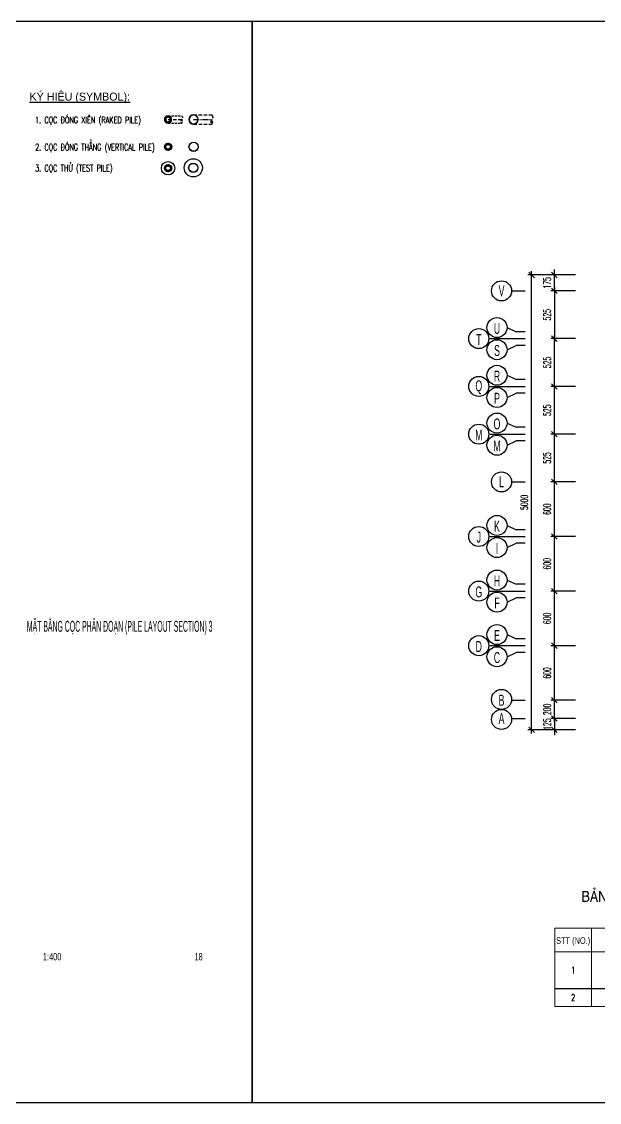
# Model space of a CAD drawing. Extents: x -687 to 941179, y -259 to 135874.
# Drawn here: x 821047 to 827395, y 108166 to 120046 of the extents above; entities that cross this region are included whole.
import ezdxf
from ezdxf.enums import TextEntityAlignment as Align

# ---------------------------------------------------------------- set-up
doc = ezdxf.new("R2010")
doc.units = 0
doc.header["$MEASUREMENT"] = 0
doc.header["$PDMODE"] = 3
doc.linetypes.add('CENTER', pattern=[2, 1.25, -0.25, 0.25, -0.25])
doc.linetypes.add('HIDDEN', pattern=[0.375, 0.25, -0.125])
doc.layers.get('0').update_dxf_attribs({"color": 6, "linetype": 'CONTINUOUS'})
doc.layers.get('DEFPOINTS').update_dxf_attribs({"linetype": 'CONTINUOUS'})
for name, color, linetype in [('Coc', 6, 'CONTINUOUS'), ('Hatch', 8, 'CONTINUOUS'), ('Khung', 1, 'CONTINUOUS'), ('Kich thuoc', 2, 'CONTINUOUS'), ('Net vang', 2, 'CONTINUOUS'), ('STT', 4, 'CONTINUOUS'), ('Text', 4, 'CONTINUOUS'), ('Tim', 8, 'CENTER'), ('vien', 3, 'CONTINUOUS')]:
    doc.layers.add(name, color=color, linetype=linetype)
doc.styles.add('CMB-2', font='Vhavanb.ttf', dxfattribs={"width": 1.5, "height": 2})
doc.styles.add('Kichthuoc', font='romans.shx', dxfattribs={"width": 0.5})
doc.styles.get("Standard").update_dxf_attribs({"font": 'vnsimpleh.shx', "width": 0.65})
doc.styles.add('Ten', font='Vharialn.ttf')
doc.styles.add('Tieude', font='Vhavan.ttf')
doc.dimstyles.new('Dim 400', dxfattribs={"dimscale": 400, "dimtxt": 0.2, "dimasz": 0.15, "dimexe": 0.1, "dimexo": 0.2, "dimgap": 0.1, "dimtad": 1, "dimdec": 0, "dimlfac": -1, "dimzin": 0, "dimdsep": 46, "dimtxsty": 'Kichthuoc', "dimblk": 'OBLIQUE', "dimcen": 0.1, "dimdle": 0.1, "dimclrd": 2, "dimclre": 2, "dimclrt": 4, "dimadec": 0, "dimazin": 0, "dimtfac": 1, "dimtdec": 0, "dimtix": 1, "dimtmove": 2, "dimatfit": 3, "dimfxl": 1, "dimtolj": 1, "dimtzin": 0, "dimarcsym": 0})

# ---------------------------------------------------------------- blocks, each defined once
blk = doc.blocks.new('Coc ong D800')
at = {"layer": 'Hatch'}
h = blk.add_hatch(dxfattribs=at)
h.set_pattern_fill('ANSI31', color=256, scale=50, style=0)
h.set_pattern_definition([(45, (-821332.725, -122845.077), (-4.419417382, 4.419417382), [])])
h.paths.add_polyline_path([(-40, 0, 1), (40, 0, 1)])
h.paths.add_polyline_path([(25, 0, -1), (-25, 0, -1)], flags=16)
at = {"layer": 'Coc'}
blk.add_circle((0, 0), 40, dxfattribs=at)
at = {"layer": 'Net vang'}
blk.add_circle((0, 0), 25, dxfattribs=at)
blk = doc.blocks.new('Coc ong D800 xien')
at = {"layer": 'Coc', "color": 181, "linetype": 'HIDDEN', "ltscale": 100}
for p, q in [((-40, 0), (-40, -150)), ((40, 0), (40, -150))]:
    blk.add_line(p, q, dxfattribs=at)
blk.add_open_spline([(-40, -150), (-33, -154), (-20, -162), (1, -150), (17, -138), (51, -150), (18, -162), (6, -154), (0, -150)], degree=3, knots=[0, 0, 0, 0, 21.755068, 43.510137, 65.265205, 86.282944, 107.300682, 129.055751, 129.055751, 129.055751, 129.055751], dxfattribs=at)
at = {"layer": 'Tim', "linetype": 'HIDDEN', "ltscale": 150}
blk.add_line((0, 0), (0, -150), dxfattribs=at)
at = {"layer": 'Coc'}
blk.add_blockref('Coc ong D800', (0, 0), dxfattribs=at)
blk = doc.blocks.new('Coc thep D1000 xien')
at = {"layer": 'Coc', "color": 181, "linetype": 'HIDDEN', "ltscale": 150}
for p, q in [((-50, 9), (-85, -188)), ((50, -9), (15, -206))]:
    blk.add_line(p, q, dxfattribs=at)
at = {"layer": 'Coc'}
blk.add_circle((0, 0), 50.8, dxfattribs=at)
at = {"layer": 'Coc', "color": 7}
blk.add_circle((0, 0), 49.2, dxfattribs=at)
at = {"layer": 'Coc', "color": 181, "linetype": 'HIDDEN', "ltscale": 150}
blk.add_open_spline([(-85, -188), (-77, -195), (-62, -208), (-33, -197), (-10, -186), (29, -208), (-16, -216), (-28, -203), (-34, -197)], degree=3, knots=[0, 0, 0, 0, 27.628937, 55.257873, 82.88681, 109.579338, 136.271866, 163.900803, 163.900803, 163.900803, 163.900803], dxfattribs=at)
at = {"layer": 'Tim', "ltscale": 50}
blk.add_line((0, 0), (-35, -197), dxfattribs=at)
blk = doc.blocks.new('_Oblique')
at = {"color": 0, "linetype": 'ByBlock', "lineweight": -2}
blk.add_line((-0.5, -0.5), (0.5, 0.5), dxfattribs=at)
blk = doc.blocks.new('*D288')
at = {"layer": 'DEFPOINTS', "color": 0}
for p in [(826900, 112586), (827211, 112586), (827211, 112386)]:
    blk.add_point(p, dxfattribs=at)
at = {"layer": 'Kich thuoc', "color": 2, "lineweight": -2}
for p, q in [((826900, 112346), (826900, 112626)), ((827131, 112586), (826860, 112586)), ((827131, 112386), (826860, 112386))]:
    blk.add_line(p, q, dxfattribs=at)
at = {"layer": 'Kich thuoc', "color": 2, "lineweight": -2, "xscale": 60, "yscale": 60, "zscale": 60}
for p, rotation in [((826900, 112586), 90), ((826900, 112386), 270)]:
    blk.add_blockref('_Oblique', p, dxfattribs=dict(at, rotation=rotation))
at = {"layer": 'Kich thuoc', "color": 4, "insert": (826820, 112486), "char_height": 80, "attachment_point": 5, "rotation": 90, "style": 'Kichthuoc'}
blk.add_mtext('\\A1;200', dxfattribs=at)
blk = doc.blocks.new('*D289')
at = {"layer": 'DEFPOINTS', "color": 0}
for p in [(826900, 113186), (827211, 113186), (827211, 112586)]:
    blk.add_point(p, dxfattribs=at)
at = {"layer": 'Kich thuoc', "color": 2, "lineweight": -2}
for p, q in [((826900, 112546), (826900, 113226)), ((827131, 113186), (826860, 113186)), ((827131, 112586), (826860, 112586))]:
    blk.add_line(p, q, dxfattribs=at)
at = {"layer": 'Kich thuoc', "color": 2, "lineweight": -2, "xscale": 60, "yscale": 60, "zscale": 60}
for p, rotation in [((826900, 113186), 90), ((826900, 112586), 270)]:
    blk.add_blockref('_Oblique', p, dxfattribs=dict(at, rotation=rotation))
at = {"layer": 'Kich thuoc', "color": 4, "insert": (826820, 112886), "char_height": 80, "attachment_point": 5, "rotation": 90, "style": 'Kichthuoc'}
blk.add_mtext('\\A1;600', dxfattribs=at)
blk = doc.blocks.new('*D290')
at = {"layer": 'DEFPOINTS', "color": 0}
for p in [(826900, 113786), (827211, 113786), (827211, 113186)]:
    blk.add_point(p, dxfattribs=at)
at = {"layer": 'Kich thuoc', "color": 2, "lineweight": -2}
for p, q in [((826900, 113146), (826900, 113826)), ((827131, 113786), (826860, 113786)), ((827131, 113186), (826860, 113186))]:
    blk.add_line(p, q, dxfattribs=at)
at = {"layer": 'Kich thuoc', "color": 2, "lineweight": -2, "xscale": 60, "yscale": 60, "zscale": 60}
for p, rotation in [((826900, 113786), 90), ((826900, 113186), 270)]:
    blk.add_blockref('_Oblique', p, dxfattribs=dict(at, rotation=rotation))
at = {"layer": 'Kich thuoc', "color": 4, "insert": (826820, 113486), "char_height": 80, "attachment_point": 5, "rotation": 90, "style": 'Kichthuoc'}
blk.add_mtext('\\A1;600', dxfattribs=at)
blk = doc.blocks.new('*D291')
at = {"layer": 'DEFPOINTS', "color": 0}
for p in [(826900, 114386), (827211, 114386), (827211, 113786)]:
    blk.add_point(p, dxfattribs=at)
at = {"layer": 'Kich thuoc', "color": 2, "lineweight": -2}
for p, q in [((826900, 113746), (826900, 114426)), ((827131, 114386), (826860, 114386)), ((827131, 113786), (826860, 113786))]:
    blk.add_line(p, q, dxfattribs=at)
at = {"layer": 'Kich thuoc', "color": 2, "lineweight": -2, "xscale": 60, "yscale": 60, "zscale": 60}
for p, rotation in [((826900, 114386), 90), ((826900, 113786), 270)]:
    blk.add_blockref('_Oblique', p, dxfattribs=dict(at, rotation=rotation))
at = {"layer": 'Kich thuoc', "color": 4, "insert": (826820, 114086), "char_height": 80, "attachment_point": 5, "rotation": 90, "style": 'Kichthuoc'}
blk.add_mtext('\\A1;600', dxfattribs=at)
blk = doc.blocks.new('*D292')
at = {"layer": 'DEFPOINTS', "color": 0}
for p in [(826900, 114986), (827211, 114986), (827211, 114386)]:
    blk.add_point(p, dxfattribs=at)
at = {"layer": 'Kich thuoc', "color": 2, "lineweight": -2}
for p, q in [((826900, 114346), (826900, 115026)), ((827131, 114986), (826860, 114986)), ((827131, 114386), (826860, 114386))]:
    blk.add_line(p, q, dxfattribs=at)
at = {"layer": 'Kich thuoc', "color": 2, "lineweight": -2, "xscale": 60, "yscale": 60, "zscale": 60}
for p, rotation in [((826900, 114986), 90), ((826900, 114386), 270)]:
    blk.add_blockref('_Oblique', p, dxfattribs=dict(at, rotation=rotation))
at = {"layer": 'Kich thuoc', "color": 4, "insert": (826820, 114686), "char_height": 80, "attachment_point": 5, "rotation": 90, "style": 'Kichthuoc'}
blk.add_mtext('\\A1;600', dxfattribs=at)
blk = doc.blocks.new('*D293')
at = {"layer": 'DEFPOINTS', "color": 0}
for p in [(826900, 115511), (827211, 115511), (827211, 114986)]:
    blk.add_point(p, dxfattribs=at)
at = {"layer": 'Kich thuoc', "color": 2, "lineweight": -2}
for p, q in [((827131, 115511), (826860, 115511)), ((826900, 114946), (826900, 115551)), ((827131, 114986), (826860, 114986))]:
    blk.add_line(p, q, dxfattribs=at)
at = {"layer": 'Kich thuoc', "color": 2, "lineweight": -2, "xscale": 60, "yscale": 60, "zscale": 60}
for p, rotation in [((826900, 115511), 90), ((826900, 114986), 270)]:
    blk.add_blockref('_Oblique', p, dxfattribs=dict(at, rotation=rotation))
at = {"layer": 'Kich thuoc', "color": 4, "insert": (826820, 115249), "char_height": 80, "attachment_point": 5, "rotation": 90, "style": 'Kichthuoc'}
blk.add_mtext('\\A1;525', dxfattribs=at)
blk = doc.blocks.new('*D294')
at = {"layer": 'DEFPOINTS', "color": 0}
for p in [(826900, 116036), (827211, 116036), (827211, 115511)]:
    blk.add_point(p, dxfattribs=at)
at = {"layer": 'Kich thuoc', "color": 2, "lineweight": -2}
for p, q in [((826900, 115471), (826900, 116076)), ((827131, 116036), (826860, 116036)), ((827131, 115511), (826860, 115511))]:
    blk.add_line(p, q, dxfattribs=at)
at = {"layer": 'Kich thuoc', "color": 2, "lineweight": -2, "xscale": 60, "yscale": 60, "zscale": 60}
for p, rotation in [((826900, 116036), 90), ((826900, 115511), 270)]:
    blk.add_blockref('_Oblique', p, dxfattribs=dict(at, rotation=rotation))
at = {"layer": 'Kich thuoc', "color": 4, "insert": (826820, 115774), "char_height": 80, "attachment_point": 5, "rotation": 90, "style": 'Kichthuoc'}
blk.add_mtext('\\A1;525', dxfattribs=at)
blk = doc.blocks.new('*D295')
at = {"layer": 'DEFPOINTS', "color": 0}
for p in [(826900, 116561), (827211, 116561), (827211, 116036)]:
    blk.add_point(p, dxfattribs=at)
at = {"layer": 'Kich thuoc', "color": 2, "lineweight": -2}
for p, q in [((827131, 116561), (826860, 116561)), ((826900, 115996), (826900, 116601)), ((827131, 116036), (826860, 116036))]:
    blk.add_line(p, q, dxfattribs=at)
at = {"layer": 'Kich thuoc', "color": 2, "lineweight": -2, "xscale": 60, "yscale": 60, "zscale": 60}
for p, rotation in [((826900, 116561), 90), ((826900, 116036), 270)]:
    blk.add_blockref('_Oblique', p, dxfattribs=dict(at, rotation=rotation))
at = {"layer": 'Kich thuoc', "color": 4, "insert": (826820, 116299), "char_height": 80, "attachment_point": 5, "rotation": 90, "style": 'Kichthuoc'}
blk.add_mtext('\\A1;525', dxfattribs=at)
blk = doc.blocks.new('*D296')
at = {"layer": 'DEFPOINTS', "color": 0}
for p in [(826900, 117261), (827211, 117261), (827211, 117086)]:
    blk.add_point(p, dxfattribs=at)
at = {"layer": 'Kich thuoc', "color": 2, "lineweight": -2}
for p, q in [((827131, 117261), (826860, 117261)), ((826900, 117261), (826900, 117321)), ((826900, 117086), (826900, 117261)), ((827131, 117086), (826860, 117086)), ((826900, 117086), (826900, 117026))]:
    blk.add_line(p, q, dxfattribs=at)
at = {"layer": 'Kich thuoc', "color": 2, "lineweight": -2, "xscale": 60, "yscale": 60, "zscale": 60}
for p, rotation in [((826900, 117261), 270), ((826900, 117086), 90)]:
    blk.add_blockref('_Oblique', p, dxfattribs=dict(at, rotation=rotation))
at = {"layer": 'Kich thuoc', "color": 4, "insert": (826820, 117174), "char_height": 80, "attachment_point": 5, "rotation": 90, "style": 'Kichthuoc'}
blk.add_mtext('\\A1;175', dxfattribs=at)
blk = doc.blocks.new('*D297')
at = {"layer": 'DEFPOINTS', "color": 0}
for p in [(826650, 117261), (827211, 117261), (827211, 112261)]:
    blk.add_point(p, dxfattribs=at)
at = {"layer": 'Kich thuoc', "color": 2, "lineweight": -2}
for p, q in [((827131, 117261), (826610, 117261)), ((826650, 112221), (826650, 117301)), ((827131, 112261), (826610, 112261))]:
    blk.add_line(p, q, dxfattribs=at)
at = {"layer": 'Kich thuoc', "color": 2, "lineweight": -2, "xscale": 60, "yscale": 60, "zscale": 60}
for p, rotation in [((826650, 117261), 90), ((826650, 112261), 270)]:
    blk.add_blockref('_Oblique', p, dxfattribs=dict(at, rotation=rotation))
at = {"layer": 'Kich thuoc', "color": 4, "insert": (826570, 114761), "char_height": 80, "attachment_point": 5, "rotation": 90, "style": 'Kichthuoc'}
blk.add_mtext('\\A1;5000', dxfattribs=at)
blk = doc.blocks.new('*D298')
at = {"layer": 'DEFPOINTS', "color": 0}
for p in [(827211, 117086), (826900, 116561), (827211, 116561)]:
    blk.add_point(p, dxfattribs=at)
at = {"layer": 'Kich thuoc', "color": 2, "lineweight": -2}
for p, q in [((827131, 117086), (826860, 117086)), ((826900, 117126), (826900, 116521)), ((827131, 116561), (826860, 116561))]:
    blk.add_line(p, q, dxfattribs=at)
at = {"layer": 'Kich thuoc', "color": 2, "lineweight": -2, "xscale": 60, "yscale": 60, "zscale": 60}
for p, rotation in [((826900, 117086), 90), ((826900, 116561), 270)]:
    blk.add_blockref('_Oblique', p, dxfattribs=dict(at, rotation=rotation))
at = {"layer": 'Kich thuoc', "color": 4, "insert": (826820, 116824), "char_height": 80, "attachment_point": 5, "rotation": 90, "style": 'Kichthuoc'}
blk.add_mtext('\\A1;525', dxfattribs=at)
blk = doc.blocks.new('*D299')
at = {"layer": 'DEFPOINTS', "color": 0}
for p in [(827211, 112386), (826900, 112261), (827211, 112261)]:
    blk.add_point(p, dxfattribs=at)
at = {"layer": 'Kich thuoc', "color": 2, "lineweight": -2}
for p, q in [((827131, 112386), (826860, 112386)), ((826900, 112386), (826900, 112446)), ((826900, 112386), (826900, 112261)), ((827131, 112261), (826860, 112261)), ((826900, 112261), (826900, 112201))]:
    blk.add_line(p, q, dxfattribs=at)
at = {"layer": 'Kich thuoc', "color": 2, "lineweight": -2, "xscale": 60, "yscale": 60, "zscale": 60}
for p, rotation in [((826900, 112386), 270), ((826900, 112261), 90)]:
    blk.add_blockref('_Oblique', p, dxfattribs=dict(at, rotation=rotation))
at = {"layer": 'Kich thuoc', "color": 4, "insert": (826820, 112324), "char_height": 80, "attachment_point": 5, "rotation": 90, "style": 'Kichthuoc'}
blk.add_mtext('\\A1;125', dxfattribs=at)
blk = doc.blocks.new('*D672')
at = {"layer": 'DEFPOINTS', "color": 0}
for p in [(822471, 116036), (828420, 115991), (828769, 115961), (829969, 116036), (828622, 115935)]:
    blk.add_point(p, dxfattribs=at)
at = {"layer": 'Kich thuoc', "color": 2, "lineweight": -2}
blk.add_line((828543, 115921), (828391, 115894), dxfattribs=at)
blk.add_arc((829195, 116036), 776, 180, 190, dxfattribs=at)
at = {"layer": 'Kich thuoc', "color": 2, "lineweight": -2, "xscale": 60, "yscale": 60, "zscale": 60}
for p, rotation in [((828418, 116036), 90.00000000000006), ((828430, 115901), 279.9999999989629)]:
    blk.add_blockref('_Oblique', p, dxfattribs=dict(at, rotation=rotation))
at = {"layer": 'Kich thuoc', "color": 4, "insert": (828501, 115975), "char_height": 80, "attachment_point": 5, "rotation": 275, "style": 'Kichthuoc'}
blk.add_mtext('\\A1;10°', dxfattribs=at)
blk = doc.blocks.new('*D673')
at = {"layer": 'DEFPOINTS', "color": 0}
for p in [(828769, 116121), (828917, 116147), (829083, 116089), (822471, 116046), (829969, 116046)]:
    blk.add_point(p, dxfattribs=at)
at = {"layer": 'Kich thuoc', "color": 2, "lineweight": -2}
blk.add_line((828996, 116161), (829112, 116182), dxfattribs=at)
blk.add_arc((828344, 116046), 740, 0, 10, dxfattribs=at)
at = {"layer": 'Kich thuoc', "color": 2, "lineweight": -2, "xscale": 60, "yscale": 60, "zscale": 60}
for p, rotation in [((829073, 116175), 99.99999999896254), ((829084, 116046), 270.0000000000001)]:
    blk.add_blockref('_Oblique', p, dxfattribs=dict(at, rotation=rotation))
at = {"layer": 'Kich thuoc', "color": 4, "insert": (829161, 116118), "char_height": 80, "attachment_point": 5, "rotation": 275, "style": 'Kichthuoc'}
blk.add_mtext('\\A1;10°', dxfattribs=at)
blk = doc.blocks.new('*D684')
at = {"layer": 'DEFPOINTS', "color": 0}
for p in [(822471, 113786), (828420, 113741), (828769, 113711), (829969, 113786), (828622, 113685)]:
    blk.add_point(p, dxfattribs=at)
at = {"layer": 'Kich thuoc', "color": 2, "lineweight": -2}
blk.add_line((828543, 113671), (828391, 113644), dxfattribs=at)
blk.add_arc((829195, 113786), 776, 180, 190, dxfattribs=at)
at = {"layer": 'Kich thuoc', "color": 2, "lineweight": -2, "xscale": 60, "yscale": 60, "zscale": 60}
for p, rotation in [((828418, 113786), 89.99999999999999), ((828430, 113651), 279.9999999989621)]:
    blk.add_blockref('_Oblique', p, dxfattribs=dict(at, rotation=rotation))
at = {"layer": 'Kich thuoc', "color": 4, "insert": (828501, 113725), "char_height": 80, "attachment_point": 5, "rotation": 275, "style": 'Kichthuoc'}
blk.add_mtext('\\A1;10°', dxfattribs=at)
blk = doc.blocks.new('*D685')
at = {"layer": 'DEFPOINTS', "color": 0}
for p in [(828769, 113871), (828917, 113897), (829083, 113839), (822471, 113796), (829969, 113796)]:
    blk.add_point(p, dxfattribs=at)
at = {"layer": 'Kich thuoc', "color": 2, "lineweight": -2}
blk.add_line((828996, 113911), (829112, 113932), dxfattribs=at)
blk.add_arc((828344, 113796), 740, 360, 10, dxfattribs=at)
at = {"layer": 'Kich thuoc', "color": 2, "lineweight": -2, "xscale": 60, "yscale": 60, "zscale": 60}
for p, rotation in [((829073, 113925), 99.99999999896151), ((829084, 113796), 269.9999999999999)]:
    blk.add_blockref('_Oblique', p, dxfattribs=dict(at, rotation=rotation))
at = {"layer": 'Kich thuoc', "color": 4, "insert": (829161, 113868), "char_height": 80, "attachment_point": 5, "rotation": 275, "style": 'Kichthuoc'}
blk.add_mtext('\\A1;10°', dxfattribs=at)

msp = doc.modelspace()

# ---------------------------------------------------------------- linework, layer by layer
at = {"layer": 'Coc'}
for centre in [(822936.8, 118670.1), (822933.1, 118438.6)]:
    msp.add_circle(centre, 50.8, dxfattribs=at)
at = {"layer": 'Coc', "color": 7}
msp.add_circle((822933.1, 118438.6), 49.2, dxfattribs=at)
at = {"layer": 'DEFPOINTS'}
for points in [[(806779.2, 108165.8), (823579.2, 108165.8), (823579.2, 120045.8), (806779.2, 120045.8)], [(823579.2, 108165.8), (840379.2, 108165.8), (840379.2, 120045.8), (823579.2, 120045.8)]]:
    msp.add_lwpolyline(points, close=True, dxfattribs=at)
at = {"layer": 'Khung', "lineweight": 0}
for p, q in [((826906.4, 110079.3), (830806.4, 110079.3)), ((826906.4, 109219), (826906.4, 110079.3)), ((826906.4, 109819), (830806.4, 109819)), ((826906.4, 109219), (830806.4, 109219))]:
    msp.add_line(p, q, dxfattribs=at)
at = {"layer": 'Net vang'}
for p, q in [((826429.8, 117086.1), (826579.8, 117086.1)), ((826429.8, 116561.1), (826579.8, 116561.1)), ((826429.8, 116036.1), (826579.8, 116036.1)), ((826429.8, 115511.1), (826579.8, 115511.1)), ((826429.8, 114986.1), (826579.8, 114986.1)), ((826429.8, 114386.1), (826579.8, 114386.1)), ((826429.8, 113786.1), (826579.8, 113786.1)), ((826429.8, 113186.1), (826579.8, 113186.1)), ((826429.8, 112586.1), (826579.8, 112586.1)), ((826429.8, 112386.1), (826579.8, 112386.1))]:
    msp.add_line(p, q, dxfattribs=at)
for centre, radius in [((822936.8, 118670.1), 49.2), ((822656.2, 118434.7), 73.7), ((822933.1, 118438.6), 99.8), ((826319.8, 117086.1), 110), ((826269.8, 116682.8), 110), ((826069.8, 116561.1), 110), ((826269.8, 116439.5), 110), ((826269.8, 116157.8), 110), ((826069.8, 116036.1), 110), ((826269.8, 115914.5), 110), ((826269.8, 115632.8), 110), ((826069.8, 115511.1), 110), ((826269.8, 115389.5), 110), ((826319.8, 114986.1), 110), ((826269.8, 114507.8), 110), ((826069.8, 114386.1), 110), ((826269.8, 114264.5), 110), ((826269.8, 113907.8), 110), ((826069.8, 113786.1), 110), ((826269.8, 113664.5), 110), ((826269.8, 113307.8), 110), ((826069.8, 113186.1), 110), ((826269.8, 113064.5), 110), ((826319.8, 112595.2), 110), ((826319.8, 112375.2), 110)]:
    msp.add_circle(centre, radius, dxfattribs=at)
at = {"layer": 'STT'}
for p, q in [((826379.8, 116682.8), (826479.8, 116636.1)), ((826179.8, 116561.1), (826579.8, 116561.1)), ((826579.8, 116636.1), (826479.8, 116636.1)), ((826379.8, 116439.5), (826479.8, 116486.1)), ((826579.8, 116486.1), (826479.8, 116486.1)), ((826379.8, 116157.8), (826479.8, 116111.1)), ((826579.8, 116111.1), (826479.8, 116111.1)), ((826179.8, 116036.1), (826579.8, 116036.1)), ((826379.8, 115914.5), (826479.8, 115961.1)), ((826579.8, 115961.1), (826479.8, 115961.1)), ((826379.8, 115632.8), (826479.8, 115586.1)), ((826179.8, 115511.1), (826579.8, 115511.1)), ((826579.8, 115586.1), (826479.8, 115586.1)), ((826379.8, 115389.5), (826479.8, 115436.1)), ((826579.8, 115436.1), (826479.8, 115436.1)), ((826379.8, 114507.8), (826479.8, 114461.1)), ((826579.8, 114461.1), (826479.8, 114461.1)), ((826179.8, 114386.1), (826579.8, 114386.1)), ((826379.8, 114264.5), (826479.8, 114311.1)), ((826579.8, 114311.1), (826479.8, 114311.1)), ((826379.8, 113907.8), (826479.8, 113861.1)), ((826579.8, 113861.1), (826479.8, 113861.1)), ((826179.8, 113786.1), (826579.8, 113786.1)), ((826379.8, 113664.5), (826479.8, 113711.1)), ((826579.8, 113711.1), (826479.8, 113711.1)), ((826379.8, 113307.8), (826479.8, 113261.1)), ((826579.8, 113261.1), (826479.8, 113261.1)), ((826179.8, 113186.1), (826579.8, 113186.1)), ((826379.8, 113064.5), (826479.8, 113111.1)), ((826579.8, 113111.1), (826479.8, 113111.1))]:
    msp.add_line(p, q, dxfattribs=at)
at = {"layer": 'vien', "lineweight": 0}
msp.add_line((827306.4, 109219), (827306.4, 110079.3), dxfattribs=at)
at = {"layer": 'vien', "color": 2}
msp.add_line((826906.4, 109419), (830806.4, 109419), dxfattribs=at)

# ---------------------------------------------------------------- block references
at = {"layer": 'Coc', "xscale": -1}
for name, p, rotation in [('Coc thep D1000 xien', (822936.3, 118970.1), 79.99999999994137), ('Coc ong D800 xien', (822655.7, 118970.1), 89.99999999895779)]:
    msp.add_blockref(name, p, dxfattribs=dict(at, rotation=rotation))
at = {"layer": 'Coc'}
for p in [(822656.2, 118670.1), (822656.2, 118434.7)]:
    msp.add_blockref('Coc ong D800', p, dxfattribs=at)

# ---------------------------------------------------------------- texts
at = {"layer": 'Text', "style": 'Tieude'}
msp.add_text('%%UKý hiÖu (symbol):', height=88, dxfattribs=at).set_placement((821134.2, 119177.3))
at = {"layer": 'Text', "width": 0.65}
for s, p in [('1. cäc ®ãng xiªn (raked pile)', (821195.3, 118928.7)), ('2. cäc ®ãng th¼ng (vertical pile)', (821195.3, 118628.7)), ('3. cäc thö (test pile)', (821195.3, 118399.4))]:
    msp.add_text(s, height=72, dxfattribs=at).set_placement(p)
at = {"layer": 'Text', "style": 'Ten', "width": 0.7}
for s, p in [('v', (826319.8, 117086.1)), ('u', (826269.8, 116673.7)), ('t', (826069.8, 116552.1)), ('s', (826269.8, 116430.5)), ('r', (826269.8, 116148.7)), ('q', (826069.8, 116027.1)), ('p', (826269.8, 115905.5)), ('o', (826269.8, 115623.7)), ('m', (826069.8, 115502.1)), ('m', (826269.8, 115380.5)), ('l', (826319.8, 114986.1)), ('k', (826269.8, 114498.7)), ('j', (826069.8, 114377.1)), ('i', (826269.8, 114255.5)), ('h', (826269.8, 113898.7)), ('g', (826069.8, 113777.1)), ('f', (826269.8, 113655.5)), ('e', (826269.8, 113298.7)), ('d', (826069.8, 113177.1)), ('c', (826269.8, 113055.5)), ('B', (826319.8, 112586.1)), ('A', (826319.8, 112386.1))]:
    msp.add_text(s, height=120, dxfattribs=at).set_placement(p, align=Align.MIDDLE)
at = {"layer": 'Text', "style": 'CMB-2', "width": 0.477517}
msp.add_text('MÆt b»ng cäc ph©n ®o¹n (Pile layout section) 3', height=120, dxfattribs=at).set_placement((821104.4, 113338.7), (823144.4, 113338.7), align=Align.FIT)
at = {"layer": 'Text', "style": 'Ten'}
msp.add_text('b¶ng thèng kª khèi l\xadîng cäc ph©n ®o¹n 4', height=120, dxfattribs=at).set_placement((828879.7, 110370), align=Align.CENTER)
at = {"layer": 'Text', "lineweight": 0, "style": 'Ten', "width": 0.9}
msp.add_text('STT (no.)', height=72, dxfattribs=at).set_placement((827106.4, 109908.3), align=Align.CENTER)
at = {"layer": 'Text', "style": 'Ten', "width": 0.85}
for s, p in [('1:400', (821382.9, 109727.6)), ('18', (822991.3, 109727.6))]:
    msp.add_text(s, height=80, dxfattribs=at).set_placement(p, align=Align.CENTER)
at = {"layer": 'Text', "lineweight": 0, "width": 0.65}
for s, p in [('1', (827106.4, 109583)), ('2', (827106.4, 109283))]:
    msp.add_text(s, height=72, dxfattribs=at).set_placement(p, align=Align.CENTER)

# ---------------------------------------------------------------- dimensions: what is measured, and where the dimension line sits
at = {"layer": 'Kich thuoc'}
for base, p1, p2, angle, picture, middle in [((826650.3, 117261.1), (827211.3, 112261.1), (827211.3, 117261.1), 90, '*D297', (826570.3, 114761.1)), ((826900.3, 117261.1), (827211.3, 117086.1), (827211.3, 117261.1), 90, '*D296', (826820.3, 117173.6)), ((826900.3, 116561.1), (827211.3, 117086.1), (827211.3, 116561.1), 270, '*D298', (826820.3, 116823.6)), ((826900.3, 116561.1), (827211.3, 116036.1), (827211.3, 116561.1), 90, '*D295', (826820.3, 116298.6)), ((826900.3, 116036.1), (827211.3, 115511.1), (827211.3, 116036.1), 90, '*D294', (826820.3, 115773.6)), ((826900.3, 115511.1), (827211.3, 114986.1), (827211.3, 115511.1), 90, '*D293', (826820.3, 115248.6)), ((826900.3, 114986.1), (827211.3, 114386.1), (827211.3, 114986.1), 90, '*D292', (826820.3, 114686.1)), ((826900.3, 114386.1), (827211.3, 113786.1), (827211.3, 114386.1), 90, '*D291', (826820.3, 114086.1)), ((826900.3, 113786.1), (827211.3, 113186.1), (827211.3, 113786.1), 90, '*D290', (826820.3, 113486.1)), ((826900.3, 113186.1), (827211.3, 112586.1), (827211.3, 113186.1), 90, '*D289', (826820.3, 112886.1)), ((826900.3, 112586.1), (827211.3, 112386.1), (827211.3, 112586.1), 90, '*D288', (826820.3, 112486.1)), ((826900.3, 112261.1), (827211.3, 112386.1), (827211.3, 112261.1), 90, '*D299', (826820.3, 112323.6))]:
    dim = msp.add_linear_dim(base=base, p1=p1, p2=p2, angle=angle, dimstyle='Dim 400', dxfattribs=at)
    dim.commit()
    dim.dimension.update_dxf_attribs({"geometry": picture, "text_midpoint": middle})
for base, line1, line2, picture, middle in [((829083, 116089.2), ((829969.2, 116046.1), (822471.2, 116046.1)), ((828769.2, 116121.1), (828917, 116147.2)), '*D673', (829161.2, 116117.6)), ((828419.5, 115991), ((828769.2, 115961.1), (828621.5, 115935.1)), ((829969.2, 116036.1), (822471.2, 116036.1)), '*D672', (828500.9, 115975.4)), ((829083, 113839.2), ((829969.2, 113796.1), (822471.2, 113796.1)), ((828769.2, 113871.1), (828917, 113897.2)), '*D685', (829161.2, 113867.6)), ((828419.5, 113741), ((828769.2, 113711.1), (828621.5, 113685.1)), ((829969.2, 113786.1), (822471.2, 113786.1)), '*D684', (828500.9, 113725.4))]:
    dim = msp.add_angular_dim_2l(base=base, line1=line1, line2=line2, dimstyle='Dim 400', dxfattribs=at)
    dim.commit()
    dim.dimension.update_dxf_attribs({"geometry": picture, "text_midpoint": middle})

doc.saveas('drawing.dxf')
